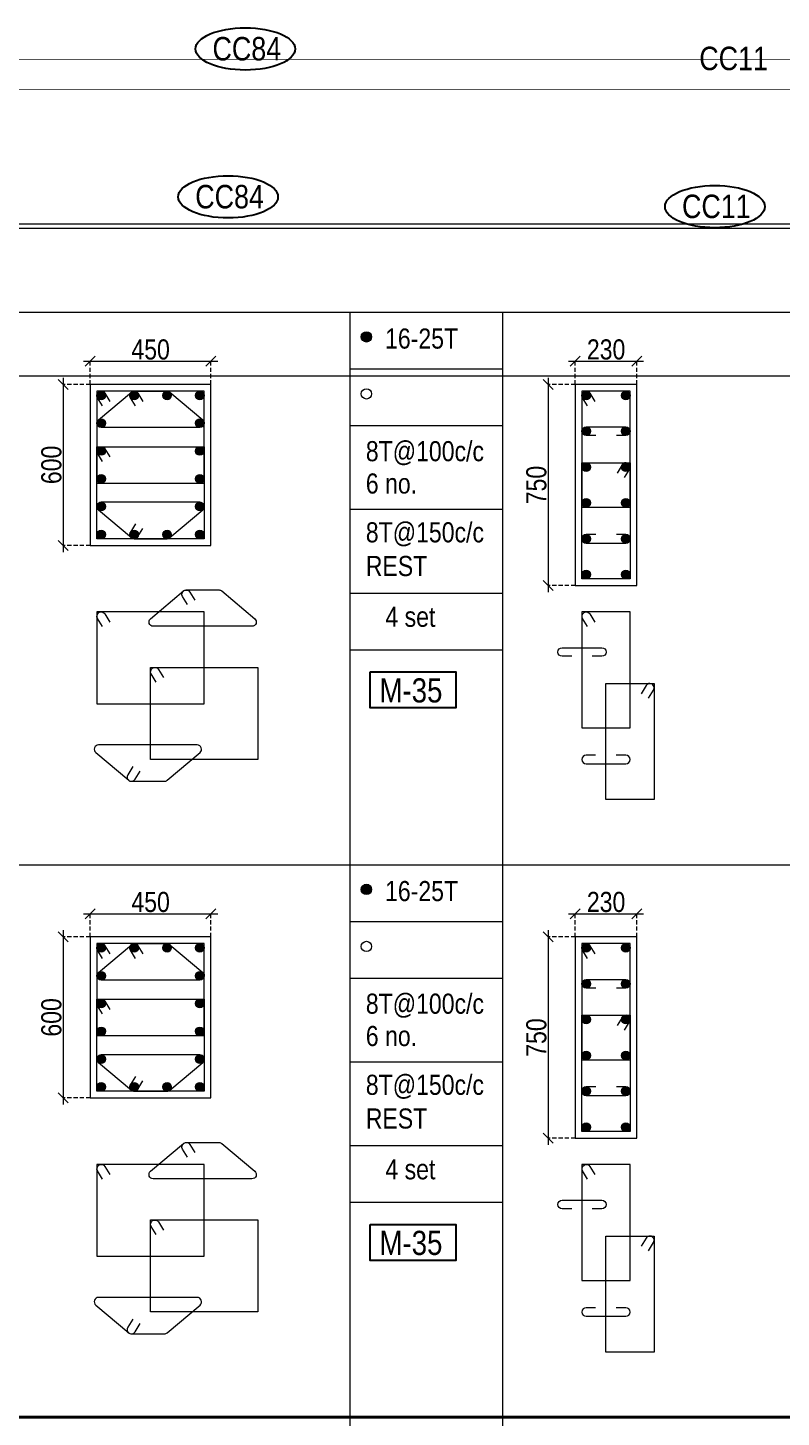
# Model space of a CAD drawing. Header units: millimetres. Extents: x 1112055 to 3390982, y -148532 to 766891.
# Drawn here: x 2564266 to 2575503, y 632943 to 653664 of the extents above; entities that cross this region are included whole.
import ezdxf
from ezdxf.enums import TextEntityAlignment as Align

# ---------------------------------------------------------------- set-up
doc = ezdxf.new("R2010")
doc.units = ezdxf.units.MM
doc.header["$PDMODE"] = 35
doc.header["$PDSIZE"] = -25
doc.linetypes.add('DASHED2', pattern=[0.375, 0.25, -0.125])
doc.linetypes.add('Hidden', pattern=[9.525, 6.35, -3.175])
for name, color, linetype, lineweight in [('B COL. SIZE DIM', 220, 'Continuous', 25), ('B COLSCH', 204, 'Continuous', 20), ('B COLUMN', 1, 'Hidden', 9), ('B STEEL', 34, 'Continuous', 15), ('B TITLE BLOCK', 250, 'Continuous', 0)]:
    doc.layers.add(name, color=color, linetype=linetype, lineweight=lineweight)
doc.layers.add('B TEXT', color=7, linetype='Continuous')
doc.styles.add('dim inside', font='romans.shx', dxfattribs={"width": 0.8, "height": 125})
doc.styles.add('SWINC', font='swissc.ttf')
doc.dimstyles.new('dim inside', dxfattribs={"dimtxt": 125, "dimasz": 100, "dimexe": 0, "dimexo": 0, "dimgap": 10, "dimtad": 0, "dimdec": 0, "dimzin": 0, "dimdsep": 46, "dimtxsty": 'dim inside', "dimblk": 'SMALL', "dimcen": 0.09, "dimadec": 0, "dimazin": 0, "dimtfac": 1, "dimtdec": 0, "dimtofl": 0, "dimtmove": 0, "dimatfit": 3, "dimfxl": 1, "dimtolj": 1, "dimtzin": 0, "dimarcsym": 2})

# ---------------------------------------------------------------- blocks, each defined once
blk = doc.blocks.new('_Oblique')
at = {"color": 0, "linetype": 'ByBlock', "lineweight": -2}
blk.add_line((-0.5, -0.5), (0.5, 0.5), dxfattribs=at)
blk = doc.blocks.new('*D5413')
at = {"layer": 'B COL. SIZE DIM', "color": 250, "lineweight": 9, "ltscale": 250, "transparency": 16777216}
blk.add_line((2565098, 640450), (2567098, 640450), dxfattribs=at)
at = {"layer": 'B COL. SIZE DIM', "color": 250, "linetype": 'DASHED2', "lineweight": 9, "ltscale": 250, "transparency": 16777216}
for p, q in [((2565198, 640105), (2565198, 640450)), ((2566998, 640105), (2566998, 640450))]:
    blk.add_line(p, q, dxfattribs=at)
at = {"layer": 'Defpoints', "color": 0, "lineweight": 40, "transparency": 16777216}
for p in [(2566998, 640450), (2565198, 640105), (2566998, 640105)]:
    blk.add_point(p, dxfattribs=at)
at = {"layer": 'B COL. SIZE DIM', "color": 250, "lineweight": 9, "transparency": 16777216, "xscale": 150, "yscale": 150, "zscale": 150, "rotation": 180}
blk.add_blockref('_Oblique', (2565198, 640450), dxfattribs=at)
at = {"layer": 'B COL. SIZE DIM', "color": 250, "lineweight": 9, "transparency": 16777216, "xscale": 150, "yscale": 150, "zscale": 150}
blk.add_blockref('_Oblique', (2566998, 640450), dxfattribs=at)
at = {"layer": 'B COL. SIZE DIM', "color": 6, "transparency": 16777216, "insert": (2566098, 640625), "char_height": 300, "attachment_point": 5, "style": 'SWINC'}
blk.add_mtext('\\A1;450', dxfattribs=at)
blk = doc.blocks.new('*D5414')
at = {"layer": 'B COL. SIZE DIM', "color": 250, "lineweight": 9, "ltscale": 250, "transparency": 16777216}
blk.add_line((2564794, 640205), (2564794, 637605), dxfattribs=at)
at = {"layer": 'B COL. SIZE DIM', "color": 250, "linetype": 'DASHED2', "lineweight": 9, "ltscale": 250, "transparency": 16777216}
for p, q in [((2565198, 640105), (2564794, 640105)), ((2565198, 637705), (2564794, 637705))]:
    blk.add_line(p, q, dxfattribs=at)
at = {"layer": 'Defpoints', "color": 0, "lineweight": 40, "transparency": 16777216}
for p in [(2565198, 640105), (2564794, 637705), (2565198, 637705)]:
    blk.add_point(p, dxfattribs=at)
at = {"layer": 'B COL. SIZE DIM', "color": 250, "lineweight": 9, "transparency": 16777216, "xscale": 150, "yscale": 150, "zscale": 150}
for p, rotation in [((2564794, 640105), 90), ((2564794, 637705), 270)]:
    blk.add_blockref('_Oblique', p, dxfattribs=dict(at, rotation=rotation))
at = {"layer": 'B COL. SIZE DIM', "color": 6, "transparency": 16777216, "insert": (2564619, 638905), "char_height": 300, "attachment_point": 5, "rotation": 90, "style": 'SWINC'}
blk.add_mtext('\\A1;600', dxfattribs=at)
blk = doc.blocks.new('*D5415')
at = {"layer": 'B COL. SIZE DIM', "color": 250, "lineweight": 9, "ltscale": 250, "transparency": 16777216}
blk.add_line((2565098, 648690), (2567098, 648690), dxfattribs=at)
at = {"layer": 'B COL. SIZE DIM', "color": 250, "linetype": 'DASHED2', "lineweight": 9, "ltscale": 250, "transparency": 16777216}
for p, q in [((2565198, 648345), (2565198, 648690)), ((2566998, 648345), (2566998, 648690))]:
    blk.add_line(p, q, dxfattribs=at)
at = {"layer": 'Defpoints', "color": 0, "lineweight": 40, "transparency": 16777216}
for p in [(2566998, 648690), (2565198, 648345), (2566998, 648345)]:
    blk.add_point(p, dxfattribs=at)
at = {"layer": 'B COL. SIZE DIM', "color": 250, "lineweight": 9, "transparency": 16777216, "xscale": 150, "yscale": 150, "zscale": 150, "rotation": 180}
blk.add_blockref('_Oblique', (2565198, 648690), dxfattribs=at)
at = {"layer": 'B COL. SIZE DIM', "color": 250, "lineweight": 9, "transparency": 16777216, "xscale": 150, "yscale": 150, "zscale": 150}
blk.add_blockref('_Oblique', (2566998, 648690), dxfattribs=at)
at = {"layer": 'B COL. SIZE DIM', "color": 6, "transparency": 16777216, "insert": (2566098, 648865), "char_height": 300, "attachment_point": 5, "style": 'SWINC'}
blk.add_mtext('\\A1;450', dxfattribs=at)
blk = doc.blocks.new('*D5416')
at = {"layer": 'B COL. SIZE DIM', "color": 250, "lineweight": 9, "ltscale": 250, "transparency": 16777216}
blk.add_line((2564794, 648445), (2564794, 645845), dxfattribs=at)
at = {"layer": 'B COL. SIZE DIM', "color": 250, "linetype": 'DASHED2', "lineweight": 9, "ltscale": 250, "transparency": 16777216}
for p, q in [((2565198, 648345), (2564794, 648345)), ((2565198, 645945), (2564794, 645945))]:
    blk.add_line(p, q, dxfattribs=at)
at = {"layer": 'Defpoints', "color": 0, "lineweight": 40, "transparency": 16777216}
for p in [(2565198, 648345), (2564794, 645945), (2565198, 645945)]:
    blk.add_point(p, dxfattribs=at)
at = {"layer": 'B COL. SIZE DIM', "color": 250, "lineweight": 9, "transparency": 16777216, "xscale": 150, "yscale": 150, "zscale": 150}
for p, rotation in [((2564794, 648345), 90), ((2564794, 645945), 270)]:
    blk.add_blockref('_Oblique', p, dxfattribs=dict(at, rotation=rotation))
at = {"layer": 'B COL. SIZE DIM', "color": 6, "transparency": 16777216, "insert": (2564619, 647145), "char_height": 300, "attachment_point": 5, "rotation": 90, "style": 'SWINC'}
blk.add_mtext('\\A1;600', dxfattribs=at)
blk = doc.blocks.new('*D5419')
at = {"layer": 'B COL. SIZE DIM', "color": 250, "lineweight": 9, "ltscale": 250, "transparency": 16777216}
blk.add_line((2572331, 640450), (2573451, 640450), dxfattribs=at)
at = {"layer": 'B COL. SIZE DIM', "color": 250, "linetype": 'DASHED2', "lineweight": 9, "ltscale": 250, "transparency": 16777216}
for p, q in [((2572431, 640105), (2572431, 640450)), ((2573351, 640105), (2573351, 640450))]:
    blk.add_line(p, q, dxfattribs=at)
at = {"layer": 'Defpoints', "color": 0, "lineweight": 40, "transparency": 16777216}
for p in [(2573351, 640450), (2572431, 640105), (2573351, 640105)]:
    blk.add_point(p, dxfattribs=at)
at = {"layer": 'B COL. SIZE DIM', "color": 250, "lineweight": 9, "transparency": 16777216, "xscale": 150, "yscale": 150, "zscale": 150, "rotation": 180}
blk.add_blockref('_Oblique', (2572431, 640450), dxfattribs=at)
at = {"layer": 'B COL. SIZE DIM', "color": 250, "lineweight": 9, "transparency": 16777216, "xscale": 150, "yscale": 150, "zscale": 150}
blk.add_blockref('_Oblique', (2573351, 640450), dxfattribs=at)
at = {"layer": 'B COL. SIZE DIM', "color": 6, "transparency": 16777216, "insert": (2572891, 640625), "char_height": 300, "attachment_point": 5, "style": 'SWINC'}
blk.add_mtext('\\A1;230', dxfattribs=at)
blk = doc.blocks.new('*D5420')
at = {"layer": 'B COL. SIZE DIM', "color": 250, "lineweight": 9, "ltscale": 250, "transparency": 16777216}
blk.add_line((2572027, 640205), (2572027, 637005), dxfattribs=at)
at = {"layer": 'B COL. SIZE DIM', "color": 250, "linetype": 'DASHED2', "lineweight": 9, "ltscale": 250, "transparency": 16777216}
for p, q in [((2572431, 640105), (2572027, 640105)), ((2572431, 637105), (2572027, 637105))]:
    blk.add_line(p, q, dxfattribs=at)
at = {"layer": 'Defpoints', "color": 0, "lineweight": 40, "transparency": 16777216}
for p in [(2572431, 640105), (2572027, 637105), (2572431, 637105)]:
    blk.add_point(p, dxfattribs=at)
at = {"layer": 'B COL. SIZE DIM', "color": 250, "lineweight": 9, "transparency": 16777216, "xscale": 150, "yscale": 150, "zscale": 150}
for p, rotation in [((2572027, 640105), 90), ((2572027, 637105), 270)]:
    blk.add_blockref('_Oblique', p, dxfattribs=dict(at, rotation=rotation))
at = {"layer": 'B COL. SIZE DIM', "color": 6, "transparency": 16777216, "insert": (2571852, 638605), "char_height": 300, "attachment_point": 5, "rotation": 90, "style": 'SWINC'}
blk.add_mtext('\\A1;750', dxfattribs=at)
blk = doc.blocks.new('*D5421')
at = {"layer": 'B COL. SIZE DIM', "color": 250, "lineweight": 9, "ltscale": 250, "transparency": 16777216}
blk.add_line((2572331, 648690), (2573451, 648690), dxfattribs=at)
at = {"layer": 'B COL. SIZE DIM', "color": 250, "linetype": 'DASHED2', "lineweight": 9, "ltscale": 250, "transparency": 16777216}
for p, q in [((2572431, 648345), (2572431, 648690)), ((2573351, 648345), (2573351, 648690))]:
    blk.add_line(p, q, dxfattribs=at)
at = {"layer": 'Defpoints', "color": 0, "lineweight": 40, "transparency": 16777216}
for p in [(2573351, 648690), (2572431, 648345), (2573351, 648345)]:
    blk.add_point(p, dxfattribs=at)
at = {"layer": 'B COL. SIZE DIM', "color": 250, "lineweight": 9, "transparency": 16777216, "xscale": 150, "yscale": 150, "zscale": 150, "rotation": 180}
blk.add_blockref('_Oblique', (2572431, 648690), dxfattribs=at)
at = {"layer": 'B COL. SIZE DIM', "color": 250, "lineweight": 9, "transparency": 16777216, "xscale": 150, "yscale": 150, "zscale": 150}
blk.add_blockref('_Oblique', (2573351, 648690), dxfattribs=at)
at = {"layer": 'B COL. SIZE DIM', "color": 6, "transparency": 16777216, "insert": (2572891, 648865), "char_height": 300, "attachment_point": 5, "style": 'SWINC'}
blk.add_mtext('\\A1;230', dxfattribs=at)
blk = doc.blocks.new('*D5422')
at = {"layer": 'B COL. SIZE DIM', "color": 250, "lineweight": 9, "ltscale": 250, "transparency": 16777216}
blk.add_line((2572027, 648445), (2572027, 645245), dxfattribs=at)
at = {"layer": 'B COL. SIZE DIM', "color": 250, "linetype": 'DASHED2', "lineweight": 9, "ltscale": 250, "transparency": 16777216}
for p, q in [((2572431, 648345), (2572027, 648345)), ((2572431, 645345), (2572027, 645345))]:
    blk.add_line(p, q, dxfattribs=at)
at = {"layer": 'Defpoints', "color": 0, "lineweight": 40, "transparency": 16777216}
for p in [(2572431, 648345), (2572027, 645345), (2572431, 645345)]:
    blk.add_point(p, dxfattribs=at)
at = {"layer": 'B COL. SIZE DIM', "color": 250, "lineweight": 9, "transparency": 16777216, "xscale": 150, "yscale": 150, "zscale": 150}
for p, rotation in [((2572027, 648345), 90), ((2572027, 645345), 270)]:
    blk.add_blockref('_Oblique', p, dxfattribs=dict(at, rotation=rotation))
at = {"layer": 'B COL. SIZE DIM', "color": 6, "transparency": 16777216, "insert": (2571852, 646845), "char_height": 300, "attachment_point": 5, "rotation": 90, "style": 'SWINC'}
blk.add_mtext('\\A1;750', dxfattribs=at)

msp = doc.modelspace()

# ---------------------------------------------------------------- hatches: boundary and pattern name
at = {"layer": 'B STEEL', "lineweight": 9, "ltscale": 0.5}
h = msp.add_hatch(color=34, dxfattribs=at)
edge = h.paths.add_edge_path()
edge.add_arc((2569315.9, 649053.9), 76.8, 0, 360)
h = msp.add_hatch(color=34, dxfattribs=at)
edge = h.paths.add_edge_path()
edge.add_arc((2565361.5, 648180.7), 64, 0, 360)
h = msp.add_hatch(color=34, dxfattribs=at)
edge = h.paths.add_edge_path()
edge.add_arc((2565852.2, 648180.7), 64, 180, 540, ccw=False)
h = msp.add_hatch(color=34, dxfattribs=at)
edge = h.paths.add_edge_path()
edge.add_arc((2566342.8, 648180.7), 64, 180, 540, ccw=False)
h = msp.add_hatch(color=34, dxfattribs=at)
edge = h.paths.add_edge_path()
edge.add_arc((2566833.5, 648180.7), 64, 180, 540, ccw=False)
h = msp.add_hatch(color=34, dxfattribs=at)
edge = h.paths.add_edge_path()
edge.add_arc((2572595.1, 648180.7), 64, 0, 360)
h = msp.add_hatch(color=34, dxfattribs=at)
edge = h.paths.add_edge_path()
edge.add_arc((2573187, 648180.7), 64, 180, 540, ccw=False)
h = msp.add_hatch(color=34, dxfattribs=at)
edge = h.paths.add_edge_path()
edge.add_arc((2565361.5, 647766.3), 64, 0, 360)
h = msp.add_hatch(color=3, dxfattribs=at)
edge = h.paths.add_edge_path()
edge.add_arc((2566833.5, 647766.3), 64, 180, 540, ccw=False)
at = {"layer": 'B STEEL', "lineweight": 30}
h = msp.add_hatch(color=34, dxfattribs=at)
edge = h.paths.add_edge_path()
edge.add_arc((2572595.1, 647646.3), 64, 0, 360)
h = msp.add_hatch(color=34, dxfattribs=at)
edge = h.paths.add_edge_path()
edge.add_arc((2573187, 647646.3), 64, 0, 360)
at = {"layer": 'B STEEL'}
h = msp.add_hatch(color=34, dxfattribs=at)
edge = h.paths.add_edge_path()
edge.add_arc((2565361.5, 647351.9), 64, 0, 360)
h = msp.add_hatch(color=3, dxfattribs=at)
edge = h.paths.add_edge_path()
edge.add_arc((2566833.5, 647351.9), 64, 0, 360)
at = {"layer": 'B STEEL', "lineweight": 30}
h = msp.add_hatch(color=34, dxfattribs=at)
edge = h.paths.add_edge_path()
edge.add_arc((2572595.1, 647111.9), 64, 0, 360)
h = msp.add_hatch(color=34, dxfattribs=at)
edge = h.paths.add_edge_path()
edge.add_arc((2573187, 647111.9), 64, 0, 360)
at = {"layer": 'B STEEL'}
h = msp.add_hatch(color=34, dxfattribs=at)
edge = h.paths.add_edge_path()
edge.add_arc((2565361.5, 646937.5), 64, 0, 360)
h = msp.add_hatch(color=3, dxfattribs=at)
edge = h.paths.add_edge_path()
edge.add_arc((2566833.5, 646937.5), 64, 0, 360)
at = {"layer": 'B STEEL', "lineweight": 9, "ltscale": 0.5}
h = msp.add_hatch(color=34, dxfattribs=at)
edge = h.paths.add_edge_path()
edge.add_arc((2565361.5, 646523.2), 64, 0, 360)
h = msp.add_hatch(color=3, dxfattribs=at)
edge = h.paths.add_edge_path()
edge.add_arc((2566833.5, 646523.2), 64, 180, 540, ccw=False)
at = {"layer": 'B STEEL', "lineweight": 30}
h = msp.add_hatch(color=34, dxfattribs=at)
edge = h.paths.add_edge_path()
edge.add_arc((2572595.1, 646577.5), 64, 0, 360)
h = msp.add_hatch(color=34, dxfattribs=at)
edge = h.paths.add_edge_path()
edge.add_arc((2573187, 646577.5), 64, 0, 360)
at = {"layer": 'B STEEL', "lineweight": 9, "ltscale": 0.5}
h = msp.add_hatch(color=34, dxfattribs=at)
edge = h.paths.add_edge_path()
edge.add_arc((2565361.5, 646108.8), 64, 0, 360, ccw=False)
h = msp.add_hatch(color=34, dxfattribs=at)
edge = h.paths.add_edge_path()
edge.add_arc((2565852.2, 646108.8), 64, -180, 180)
h = msp.add_hatch(color=34, dxfattribs=at)
edge = h.paths.add_edge_path()
edge.add_arc((2566342.8, 646108.8), 64, -180, 180)
h = msp.add_hatch(color=34, dxfattribs=at)
edge = h.paths.add_edge_path()
edge.add_arc((2566833.5, 646108.8), 64, -180, 180)
at = {"layer": 'B STEEL', "lineweight": 30}
h = msp.add_hatch(color=34, dxfattribs=at)
edge = h.paths.add_edge_path()
edge.add_arc((2572595.1, 646043.2), 64, 0, 360)
h = msp.add_hatch(color=34, dxfattribs=at)
edge = h.paths.add_edge_path()
edge.add_arc((2573187, 646043.2), 64, 0, 360)
at = {"layer": 'B STEEL', "lineweight": 9, "ltscale": 0.5}
h = msp.add_hatch(color=34, dxfattribs=at)
edge = h.paths.add_edge_path()
edge.add_arc((2572595.1, 645508.8), 64, 0, 360, ccw=False)
h = msp.add_hatch(color=34, dxfattribs=at)
edge = h.paths.add_edge_path()
edge.add_arc((2573187, 645508.8), 64, -180, 180)
h = msp.add_hatch(color=34, dxfattribs=at)
edge = h.paths.add_edge_path()
edge.add_arc((2569315.9, 640814.1), 76.8, 0, 360)
h = msp.add_hatch(color=34, dxfattribs=at)
edge = h.paths.add_edge_path()
edge.add_arc((2565361.5, 639940.9), 64, 0, 360)
h = msp.add_hatch(color=34, dxfattribs=at)
edge = h.paths.add_edge_path()
edge.add_arc((2565852.2, 639940.9), 64, 180, 540, ccw=False)
h = msp.add_hatch(color=34, dxfattribs=at)
edge = h.paths.add_edge_path()
edge.add_arc((2566342.8, 639940.9), 64, 180, 540, ccw=False)
h = msp.add_hatch(color=34, dxfattribs=at)
edge = h.paths.add_edge_path()
edge.add_arc((2566833.5, 639940.9), 64, 180, 540, ccw=False)
h = msp.add_hatch(color=34, dxfattribs=at)
edge = h.paths.add_edge_path()
edge.add_arc((2572595.1, 639940.9), 64, 0, 360)
h = msp.add_hatch(color=34, dxfattribs=at)
edge = h.paths.add_edge_path()
edge.add_arc((2573187, 639940.9), 64, 180, 540, ccw=False)
h = msp.add_hatch(color=34, dxfattribs=at)
edge = h.paths.add_edge_path()
edge.add_arc((2565361.5, 639526.5), 64, 0, 360)
h = msp.add_hatch(color=3, dxfattribs=at)
edge = h.paths.add_edge_path()
edge.add_arc((2566833.5, 639526.5), 64, 180, 540, ccw=False)
at = {"layer": 'B STEEL', "lineweight": 30}
h = msp.add_hatch(color=34, dxfattribs=at)
edge = h.paths.add_edge_path()
edge.add_arc((2572595.1, 639406.5), 64, 0, 360)
h = msp.add_hatch(color=34, dxfattribs=at)
edge = h.paths.add_edge_path()
edge.add_arc((2573187, 639406.5), 64, 0, 360)
at = {"layer": 'B STEEL'}
h = msp.add_hatch(color=34, dxfattribs=at)
edge = h.paths.add_edge_path()
edge.add_arc((2565361.5, 639112.1), 64, 0, 360)
h = msp.add_hatch(color=3, dxfattribs=at)
edge = h.paths.add_edge_path()
edge.add_arc((2566833.5, 639112.1), 64, 0, 360)
at = {"layer": 'B STEEL', "lineweight": 30}
h = msp.add_hatch(color=34, dxfattribs=at)
edge = h.paths.add_edge_path()
edge.add_arc((2572595.1, 638872.1), 64, 0, 360)
h = msp.add_hatch(color=34, dxfattribs=at)
edge = h.paths.add_edge_path()
edge.add_arc((2573187, 638872.1), 64, 0, 360)
at = {"layer": 'B STEEL'}
h = msp.add_hatch(color=34, dxfattribs=at)
edge = h.paths.add_edge_path()
edge.add_arc((2565361.5, 638697.7), 64, 0, 360)
h = msp.add_hatch(color=3, dxfattribs=at)
edge = h.paths.add_edge_path()
edge.add_arc((2566833.5, 638697.7), 64, 0, 360)
at = {"layer": 'B STEEL', "lineweight": 9, "ltscale": 0.5}
h = msp.add_hatch(color=34, dxfattribs=at)
edge = h.paths.add_edge_path()
edge.add_arc((2565361.5, 638283.3), 64, 0, 360)
h = msp.add_hatch(color=3, dxfattribs=at)
edge = h.paths.add_edge_path()
edge.add_arc((2566833.5, 638283.3), 64, 180, 540, ccw=False)
at = {"layer": 'B STEEL', "lineweight": 30}
h = msp.add_hatch(color=34, dxfattribs=at)
edge = h.paths.add_edge_path()
edge.add_arc((2572595.1, 638337.7), 64, 0, 360)
h = msp.add_hatch(color=34, dxfattribs=at)
edge = h.paths.add_edge_path()
edge.add_arc((2573187, 638337.7), 64, 0, 360)
at = {"layer": 'B STEEL', "lineweight": 9, "ltscale": 0.5}
h = msp.add_hatch(color=34, dxfattribs=at)
edge = h.paths.add_edge_path()
edge.add_arc((2565361.5, 637868.9), 64, 0, 360, ccw=False)
h = msp.add_hatch(color=34, dxfattribs=at)
edge = h.paths.add_edge_path()
edge.add_arc((2565852.2, 637868.9), 64, -180, 180)
h = msp.add_hatch(color=34, dxfattribs=at)
edge = h.paths.add_edge_path()
edge.add_arc((2566342.8, 637868.9), 64, -180, 180)
h = msp.add_hatch(color=34, dxfattribs=at)
edge = h.paths.add_edge_path()
edge.add_arc((2566833.5, 637868.9), 64, -180, 180)
at = {"layer": 'B STEEL', "lineweight": 30}
h = msp.add_hatch(color=34, dxfattribs=at)
edge = h.paths.add_edge_path()
edge.add_arc((2572595.1, 637803.3), 64, 0, 360)
h = msp.add_hatch(color=34, dxfattribs=at)
edge = h.paths.add_edge_path()
edge.add_arc((2573187, 637803.3), 64, 0, 360)
at = {"layer": 'B STEEL', "lineweight": 9, "ltscale": 0.5}
h = msp.add_hatch(color=34, dxfattribs=at)
edge = h.paths.add_edge_path()
edge.add_arc((2572595.1, 637268.9), 64, 0, 360, ccw=False)
h = msp.add_hatch(color=34, dxfattribs=at)
edge = h.paths.add_edge_path()
edge.add_arc((2573187, 637268.9), 64, -180, 180)

# ---------------------------------------------------------------- linework, layer by layer
at = {"color": 1, "lineweight": 40}
msp.add_line((2487307.1, 632942.5), (2815548.4, 632942.5), dxfattribs=at)
at = {"layer": 'B COLSCH', "color": 250, "lineweight": 0}
for p, q in [((2487307.1, 650677.2), (2667535.6, 650677.2)), ((2487371.1, 650741.2), (2667535.6, 650741.2)), ((2487307.1, 649422.2), (2667535.6, 649422.2)), ((2569069.6, 649422.2), (2569069.6, 583503.5)), ((2571344, 649422.2), (2571344, 574628.3)), ((2487049.9, 648470.9), (2667278.4, 648470.9)), ((2569069.6, 648577.2), (2571344, 648577.2)), ((2569069.6, 647732.2), (2571344, 647732.2)), ((2569069.6, 646482.5), (2571344, 646482.5)), ((2569069.6, 645232.7), (2571344, 645232.7)), ((2569069.6, 644387.7), (2571344, 644387.7)), ((2487307.1, 641182.4), (2667535.6, 641182.4)), ((2569069.6, 640337.4), (2571344, 640337.4)), ((2569069.6, 639492.4), (2571344, 639492.4)), ((2569069.6, 638242.6), (2571344, 638242.6)), ((2569069.6, 636992.8), (2571344, 636992.8)), ((2569069.6, 636147.8), (2571344, 636147.8)), ((2487307.1, 632942.5), (2667535.6, 632942.5))]:
    msp.add_line(p, q, dxfattribs=at)
at = {"layer": 'B COLUMN', "color": 1, "linetype": 'ByBlock', "lineweight": 20}
for points in [[(2565197.5, 645944.7), (2566997.5, 645944.7), (2566997.5, 648344.7), (2565197.5, 648344.7)], [(2572431.1, 645344.7), (2573351.1, 645344.7), (2573351.1, 648344.7), (2572431.1, 648344.7)], [(2565197.5, 637704.9), (2566997.5, 637704.9), (2566997.5, 640104.9), (2565197.5, 640104.9)], [(2572431.1, 637104.9), (2573351.1, 637104.9), (2573351.1, 640104.9), (2572431.1, 640104.9)]]:
    msp.add_lwpolyline(points, close=True, dxfattribs=at)
at = {"layer": 'B STEEL', "color": 34, "lineweight": 9, "ltscale": 0.5}
for points in [[(2565297.5, 646873.5), (2566897.5, 646873.5), (2566897.5, 648244.7), (2565297.5, 648244.7)], [(2572531.1, 646513.5), (2573251.1, 646513.5), (2573251.1, 648244.7), (2572531.1, 648244.7)], [(2565297.5, 647416), (2566897.5, 647416), (2566897.5, 646044.7), (2565297.5, 646044.7)], [(2572531.1, 647176), (2573251.1, 647176), (2573251.1, 645444.7), (2572531.1, 645444.7)], [(2565297.5, 643581.8), (2566897.5, 643581.8), (2566897.5, 644953), (2565297.5, 644953)], [(2572531.1, 643221.8), (2573251.1, 643221.8), (2573251.1, 644953), (2572531.1, 644953)], [(2566097.5, 644124.2), (2567697.5, 644124.2), (2567697.5, 642753), (2566097.5, 642753)], [(2572887.8, 643884.2), (2573607.8, 643884.2), (2573607.8, 642153), (2572887.8, 642153)], [(2565297.5, 638633.7), (2566897.5, 638633.7), (2566897.5, 640004.9), (2565297.5, 640004.9)], [(2572531.1, 638273.7), (2573251.1, 638273.7), (2573251.1, 640004.9), (2572531.1, 640004.9)], [(2565297.5, 639176.1), (2566897.5, 639176.1), (2566897.5, 637804.9), (2565297.5, 637804.9)], [(2572531.1, 638936.1), (2573251.1, 638936.1), (2573251.1, 637204.9), (2572531.1, 637204.9)], [(2565297.5, 635341.9), (2566897.5, 635341.9), (2566897.5, 636713.1), (2565297.5, 636713.1)], [(2572531.1, 634981.9), (2573251.1, 634981.9), (2573251.1, 636713.1), (2572531.1, 636713.1)], [(2566097.5, 635884.4), (2567697.5, 635884.4), (2567697.5, 634513.1), (2566097.5, 634513.1)], [(2572887.8, 635644.4), (2573607.8, 635644.4), (2573607.8, 633913.1), (2572887.8, 633913.1)]]:
    msp.add_lwpolyline(points, close=True, dxfattribs=at)
for points in [[(2565381.8, 648025.7), (2565307, 648147.2, -1), (2565416, 648214.3), (2565490.8, 648092.8)], [(2565872.4, 648025.7), (2565797.7, 648147.2, -1), (2565906.7, 648214.3), (2565981.5, 648092.8)], [(2572615.3, 648025.7), (2572540.6, 648147.2, -1), (2572649.6, 648214.3), (2572724.4, 648092.8)], [(2572737.7, 647582.3), (2572595.1, 647582.3, -1), (2572595.1, 647710.3), (2573187, 647710.3, -1), (2573187, 647582.3), (2573044.4, 647582.3)], [(2565381.8, 647196.9), (2565307, 647318.4, -1), (2565416, 647385.5), (2565490.8, 647264)], [(2573166.8, 646956.9), (2573241.6, 647078.4, 1), (2573132.5, 647145.5), (2573057.7, 647024)], [(2565872.4, 646263.8), (2565797.7, 646142.3, 1), (2565906.7, 646075.2), (2565981.5, 646196.7)], [(2572737.7, 646107.2), (2572595.1, 646107.2, 1), (2572595.1, 645979.1), (2573187, 645979.1, 1), (2573187, 646107.2), (2573044.4, 646107.2)], [(2566648.7, 645060.8), (2566574, 645182.3, -1), (2566683, 645249.4), (2566757.8, 645128)], [(2565381.8, 644733.9), (2565307, 644855.4, -1), (2565416, 644922.5), (2565490.8, 644801)], [(2572615.3, 644733.9), (2572540.6, 644855.4, -1), (2572649.6, 644922.5), (2572724.4, 644801)], [(2572377.7, 644290.6), (2572235.1, 644290.6, -1), (2572235.1, 644418.6), (2572827, 644418.6, -1), (2572827, 644290.6), (2572684.4, 644290.6)], [(2566181.8, 643905.1), (2566107, 644026.6, -1), (2566216, 644093.7), (2566290.8, 643972.3)], [(2573523.5, 643665.1), (2573598.3, 643786.6, 1), (2573489.2, 643853.7), (2573414.4, 643732.3)], [(2572734.4, 642815.4), (2572591.8, 642815.4, 1), (2572591.8, 642687.4), (2573183.7, 642687.4, 1), (2573183.7, 642815.4), (2573041.1, 642815.4)], [(2565832.4, 642645.1), (2565757.6, 642523.7, 1), (2565866.7, 642456.5), (2565941.4, 642578)], [(2565381.8, 639785.8), (2565307, 639907.3, -1), (2565416, 639974.4), (2565490.8, 639853)], [(2565872.4, 639785.8), (2565797.7, 639907.3, -1), (2565906.7, 639974.4), (2565981.5, 639853)], [(2572615.3, 639785.8), (2572540.6, 639907.3, -1), (2572649.6, 639974.4), (2572724.4, 639853)], [(2572737.7, 639342.5), (2572595.1, 639342.5, -1), (2572595.1, 639470.5), (2573187, 639470.5, -1), (2573187, 639342.5), (2573044.4, 639342.5)], [(2565381.8, 638957.1), (2565307, 639078.5, -1), (2565416, 639145.6), (2565490.8, 639024.2)], [(2573166.8, 638717.1), (2573241.6, 638838.5, 1), (2573132.5, 638905.6), (2573057.7, 638784.2)], [(2565872.4, 638024), (2565797.7, 637902.5, 1), (2565906.7, 637835.4), (2565981.5, 637956.8)], [(2572737.7, 637867.3), (2572595.1, 637867.3, 1), (2572595.1, 637739.3), (2573187, 637739.3, 1), (2573187, 637867.3), (2573044.4, 637867.3)], [(2566648.7, 636821), (2566574, 636942.5, -1), (2566683, 637009.6), (2566757.8, 636888.1)], [(2565381.8, 636494.1), (2565307, 636615.6, -1), (2565416, 636682.7), (2565490.8, 636561.2)], [(2572615.3, 636494.1), (2572540.6, 636615.6, -1), (2572649.6, 636682.7), (2572724.4, 636561.2)], [(2572377.7, 636050.7), (2572235.1, 636050.7, -1), (2572235.1, 636178.8), (2572827, 636178.8, -1), (2572827, 636050.7), (2572684.4, 636050.7)], [(2566181.8, 635665.3), (2566107, 635786.8, -1), (2566216, 635853.9), (2566290.8, 635732.4)], [(2573523.5, 635425.3), (2573598.3, 635546.8, 1), (2573489.2, 635613.9), (2573414.4, 635492.4)], [(2572734.4, 634575.6), (2572591.8, 634575.6, 1), (2572591.8, 634447.5), (2573183.7, 634447.5, 1), (2573183.7, 634575.6), (2573041.1, 634575.6)], [(2565832.4, 634405.3), (2565757.6, 634283.8, 1), (2565866.7, 634216.7), (2565941.4, 634338.2)]]:
    msp.add_lwpolyline(points, format="xyb", dxfattribs=at)
for points in [[(2565320.2, 647815.2), (2565810.9, 648229.6, -0.1771526), (2565852.2, 648244.7), (2566342.8, 648244.7, -0.1771526), (2566384.1, 648229.6), (2566874.8, 647815.2, -0.6990151), (2566833.5, 647702.3), (2565361.5, 647702.3, -0.6990151)], [(2565320.2, 646474.2), (2565810.9, 646059.9, 0.1771526), (2565852.2, 646044.7), (2566342.8, 646044.7, 0.1771526), (2566384.1, 646059.9), (2566874.8, 646474.2, 0.6990151), (2566833.5, 646587.2), (2565361.5, 646587.2, 0.6990151)], [(2566096.5, 644850.4), (2566587.2, 645264.8, -0.1771526), (2566628.5, 645279.9), (2567119.2, 645279.9, -0.1771526), (2567160.5, 645264.8), (2567651.1, 644850.4, -0.6990151), (2567609.8, 644737.5), (2566137.8, 644737.5, -0.6990151)], [(2565280.2, 642855.6), (2565770.8, 642441.2, 0.1771526), (2565812.1, 642426.1), (2566302.8, 642426.1, 0.1771526), (2566344.1, 642441.2), (2566834.7, 642855.6, 0.6990151), (2566793.4, 642968.5), (2565321.5, 642968.5, 0.6990151)], [(2565320.2, 639575.4), (2565810.9, 639989.8, -0.1771526), (2565852.2, 640004.9), (2566342.8, 640004.9, -0.1771526), (2566384.1, 639989.8), (2566874.8, 639575.4, -0.6990151), (2566833.5, 639462.5), (2565361.5, 639462.5, -0.6990151)], [(2565320.2, 638234.4), (2565810.9, 637820, 0.1771526), (2565852.2, 637804.9), (2566342.8, 637804.9, 0.1771526), (2566384.1, 637820), (2566874.8, 638234.4, 0.6990151), (2566833.5, 638347.3), (2565361.5, 638347.3, 0.6990151)], [(2566096.5, 636610.5), (2566587.2, 637024.9, -0.1771526), (2566628.5, 637040.1), (2567119.2, 637040.1, -0.1771526), (2567160.5, 637024.9), (2567651.1, 636610.5, -0.6990151), (2567609.8, 636497.6), (2566137.8, 636497.6, -0.6990151)], [(2565280.2, 634615.7), (2565770.8, 634201.3, 0.1771526), (2565812.1, 634186.2), (2566302.8, 634186.2, 0.1771526), (2566344.1, 634201.3), (2566834.7, 634615.7, 0.6990151), (2566793.4, 634728.7), (2565321.5, 634728.7, 0.6990151)]]:
    msp.add_lwpolyline(points, format="xyb", close=True, dxfattribs=at)
for centre, radius in [((2569315.9, 649053.9), 76.8), ((2565361.5, 648180.7), 64), ((2565852.2, 648180.7), 64), ((2566342.8, 648180.7), 64), ((2566833.5, 648180.7), 64), ((2569315.9, 648203.6), 76.8), ((2572595.1, 648180.7), 64), ((2573187, 648180.7), 64), ((2565361.5, 647766.3), 64), ((2572595.1, 647646.3), 64), ((2573187, 647646.3), 64), ((2565361.5, 647351.9), 64), ((2572595.1, 647111.9), 64), ((2573187, 647111.9), 64), ((2565361.5, 646937.5), 64), ((2565361.5, 646523.2), 64), ((2572595.1, 646577.5), 64), ((2573187, 646577.5), 64), ((2565361.5, 646108.8), 64), ((2565852.2, 646108.8), 64), ((2566342.8, 646108.8), 64), ((2566833.5, 646108.8), 64), ((2572595.1, 646043.2), 64), ((2573187, 646043.2), 64), ((2572595.1, 645508.8), 64), ((2573187, 645508.8), 64), ((2569315.9, 640814.1), 76.8), ((2565361.5, 639940.9), 64), ((2565852.2, 639940.9), 64), ((2566342.8, 639940.9), 64), ((2566833.5, 639940.9), 64), ((2569315.9, 639963.8), 76.8), ((2572595.1, 639940.9), 64), ((2573187, 639940.9), 64), ((2565361.5, 639526.5), 64), ((2572595.1, 639406.5), 64), ((2573187, 639406.5), 64), ((2565361.5, 639112.1), 64), ((2572595.1, 638872.1), 64), ((2573187, 638872.1), 64), ((2565361.5, 638697.7), 64), ((2565361.5, 638283.3), 64), ((2572595.1, 638337.7), 64), ((2573187, 638337.7), 64), ((2565361.5, 637868.9), 64), ((2565852.2, 637868.9), 64), ((2566342.8, 637868.9), 64), ((2566833.5, 637868.9), 64), ((2572595.1, 637803.3), 64), ((2573187, 637803.3), 64), ((2572595.1, 637268.9), 64), ((2573187, 637268.9), 64)]:
    msp.add_circle(centre, radius, dxfattribs=at)
at = {"layer": 'B STEEL', "color": 3, "lineweight": 9, "ltscale": 0.5}
for centre in [(2566833.5, 647766.3), (2566833.5, 647351.9), (2566833.5, 646937.5), (2566833.5, 646523.2), (2566833.5, 639526.5), (2566833.5, 639112.1), (2566833.5, 638697.7), (2566833.5, 638283.3)]:
    msp.add_circle(centre, 64, dxfattribs=at)
at = {"layer": 'B TEXT', "color": 1}
for points in [[(2569373.3, 644058.6), (2570647.9, 644058.6), (2570647.9, 643520.7), (2569373.3, 643520.7)], [(2569373.3, 635818.8), (2570647.9, 635818.8), (2570647.9, 635280.8), (2569373.3, 635280.8)]]:
    msp.add_lwpolyline(points, close=True, dxfattribs=at)
at = {"layer": 'B TEXT', "color": 250}
for centre in [(2567510.7, 653348.9), (2567253.5, 651142.6), (2574513.4, 650997.6)]:
    msp.add_ellipse(centre, major_axis=(743.4, 0), ratio=0.4237999, dxfattribs=at)
at = {"layer": 'B TITLE BLOCK', "color": 1, "const_width": 10.1}
msp.add_lwpolyline([(2486193.4, 653192.3), (2486193.4, 555757.1), (2681828, 555757.1), (2681828, 653192.3)], close=True, dxfattribs=at)
at = {"layer": 'B TITLE BLOCK', "color": 250, "lineweight": 0, "const_width": 10.1}
msp.add_lwpolyline([(2486641.8, 652743.9), (2486641.8, 556205.5), (2681379.5, 556205.5), (2681379.5, 652743.9)], close=True, dxfattribs=at)

# ---------------------------------------------------------------- texts
at = {"layer": 'B TEXT', "color": 6, "style": 'SWINC'}
for s, p in [('CC84', (2567020.7, 653176.8)), ('CC11', (2574280.6, 653031.9)), ('CC84', (2566763.5, 650970.5)), ('CC11', (2574023.3, 650825.6))]:
    msp.add_text(s, height=350, dxfattribs=at).set_placement(p)
at = {"layer": 'B TEXT', "style": 'SWINC'}
for s, p in [('16-25T', (2569594.4, 648879.3)), ('8T@100c/c', (2569307.5, 647199.5)), ('6 no.', (2569307.5, 646717.7)), ('8T@150c/c', (2569307.5, 645989.6)), ('REST', (2569307.5, 645487.2)), ('4 set', (2569599.3, 644730.2)), ('16-25T', (2569594.4, 640639.5)), ('8T@100c/c', (2569307.5, 638959.7)), ('6 no.', (2569307.5, 638477.9)), ('8T@150c/c', (2569307.5, 637749.8)), ('REST', (2569307.5, 637247.4)), ('4 set', (2569599.3, 636490.3))]:
    msp.add_text(s, height=300, dxfattribs=at).set_placement(p)
at = {"layer": 'B TEXT', "color": 1, "style": 'SWINC'}
for p in [(2569510.6, 643494.1), (2569510.6, 635254.3)]:
    msp.add_text('M-35', height=360, dxfattribs=at).set_placement(p, align=Align.BOTTOM_LEFT)

# ---------------------------------------------------------------- dimensions: what is measured, and where the dimension line sits
at = {"layer": 'B COL. SIZE DIM', "color": 250, "ltscale": 250}
for base, p1, p2, picture, middle in [((2566997.5, 648689.7), (2565197.5, 648344.7), (2566997.5, 648344.7), '*D5415', (2566097.5, 648864.7)), ((2573351.1, 648689.7), (2572431.1, 648344.7), (2573351.1, 648344.7), '*D5421', (2572891.1, 648864.7)), ((2566997.5, 640449.8), (2565197.5, 640104.9), (2566997.5, 640104.9), '*D5413', (2566097.5, 640624.8)), ((2573351.1, 640449.8), (2572431.1, 640104.9), (2573351.1, 640104.9), '*D5419', (2572891.1, 640624.8))]:
    dim = msp.add_linear_dim(base=base, p1=p1, p2=p2, dimstyle='dim inside', override={"dimtxt": 300, "dimasz": 150, "dimgap": 25, "dimtad": 3, "dimlfac": 0.25, "dimtxsty": 'SWINC', "dimblk1": 'Oblique', "dimblk2": 'Oblique', "dimsah": 1, "dimdle": 100, "dimclrd": 250, "dimclre": 250, "dimclrt": 6, "dimfxl": 1000, "dimlwd": 9, "dimlwe": 9}, dxfattribs=at)
    dim.commit()
    dim.dimension.update_dxf_attribs({"geometry": picture, "text_midpoint": middle})
for base, p1, p2, picture, middle in [((2564793.6, 645944.7), (2565197.5, 648344.7), (2565197.5, 645944.7), '*D5416', (2564618.6, 647144.7)), ((2572027.2, 645344.7), (2572431.1, 648344.7), (2572431.1, 645344.7), '*D5422', (2571852.2, 646844.7)), ((2564793.6, 637704.9), (2565197.5, 640104.9), (2565197.5, 637704.9), '*D5414', (2564618.6, 638904.9)), ((2572027.2, 637104.9), (2572431.1, 640104.9), (2572431.1, 637104.9), '*D5420', (2571852.2, 638604.9))]:
    dim = msp.add_linear_dim(base=base, p1=p1, p2=p2, angle=90, dimstyle='dim inside', override={"dimtxt": 300, "dimasz": 150, "dimgap": 25, "dimtad": 3, "dimlfac": 0.25, "dimtxsty": 'SWINC', "dimblk1": 'Oblique', "dimblk2": 'Oblique', "dimsah": 1, "dimdle": 100, "dimclrd": 250, "dimclre": 250, "dimclrt": 6, "dimfxl": 1000, "dimlwd": 9, "dimlwe": 9}, dxfattribs=at)
    dim.commit()
    dim.dimension.update_dxf_attribs({"geometry": picture, "text_midpoint": middle})

doc.saveas('drawing.dxf')
